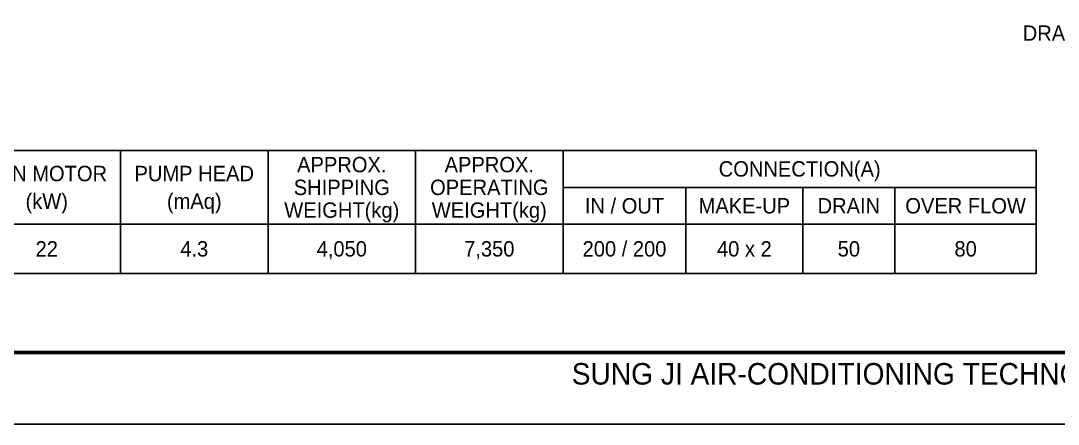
# Model space of a CAD drawing. Header units: millimetres. Extents: x 211471 to 250425, y 0 to 20795.
# Drawn here: x 226104 to 236232, y 0 to 3937 of the extents above; entities that cross this region are included whole.
import ezdxf
from ezdxf.enums import TextEntityAlignment as Align

# ---------------------------------------------------------------- set-up
doc = ezdxf.new("R2010")
doc.units = ezdxf.units.MM
doc.header["$LTSCALE"] = 30
doc.header["$MEASUREMENT"] = 0
doc.layers.get('DEFPOINTS').update_dxf_attribs({"color": 143, "linetype": 'CONTINUOUS'})
for name, color, linetype in [('냉각탑_box', 1, 'CONTINUOUS'), ('냉각탑_form', 1, 'CONTINUOUS'), ('냉각탑_text', 3, 'CONTINUOUS')]:
    doc.layers.add(name, color=color, linetype=linetype)
doc.styles.add('돋움', font='')
doc.styles.get('돋움').set_extended_font_data('Dotum')

# ---------------------------------------------------------------- blocks, each defined once
blk = doc.blocks.new('냉각탑form')
at = {"layer": 'DEFPOINTS'}
blk.add_lwpolyline([(0, 297.07), (420.1, 297.07), (420.1, 0), (0, 0)], close=True, dxfattribs=at)
at = {"layer": '냉각탑_form', "const_width": 0.5}
blk.add_lwpolyline([(10, 287.07), (10, 10), (410.1, 10), (410.1, 287.07)], close=True, dxfattribs=at)
at = {"layer": '냉각탑_form', "style": '돋움'}
blk.add_text('SUNG JI AIR-CONDITIONING TECHNOLOGY CO. LTD', height=3.0007, dxfattribs=at).set_placement((149.5, 5.53))

msp = doc.modelspace()

# ---------------------------------------------------------------- linework, layer by layer
at = {"layer": '냉각탑_box'}
for p, q in [((227077.6, 2671.6), (227077.6, 1471.6)), ((228517.6, 2671.6), (228517.6, 1471.6)), ((229957.6, 2671.6), (229957.6, 1471.6)), ((231397.6, 2671.6), (231397.6, 1471.6)), ((231397.6, 2311.6), (236017.6, 2311.6)), ((232597.6, 2311.6), (232597.6, 1471.6)), ((233737.6, 2311.6), (233737.6, 1471.6)), ((234637.6, 2311.6), (234637.6, 1471.6)), ((223117.6, 1951.6), (236017.6, 1951.6))]:
    msp.add_line(p, q, dxfattribs=at)
msp.add_lwpolyline([(223117.6, 2671.6), (236017.6, 2671.6), (236017.6, 1471.6), (223117.6, 1471.6)], close=True, dxfattribs=at)

# ---------------------------------------------------------------- block references
at = {"layer": '냉각탑_form', "xscale": 70, "yscale": 70, "zscale": 70}
msp.add_blockref('냉각탑form', (221017.4, 0), dxfattribs=at)

# ---------------------------------------------------------------- texts
at = {"layer": '냉각탑_text', "style": '돋움'}
msp.add_text('DRAIN', height=150, dxfattribs=at).set_placement((235885.2, 3816.3), align=Align.MIDDLE_LEFT)
for s, p in [('APPROX.', (229237.6, 2533.6)), ('APPROX.', (229237.6, 2533.6)), ('APPROX.', (230677.6, 2533.6)), ('APPROX.', (230677.6, 2533.6)), ('CONNECTION(A)', (233707.6, 2491.6)), ('CONNECTION(A)', (233707.6, 2491.6)), ('FAN MOTOR', (226357.6, 2446.6)), ('FAN MOTOR', (226357.6, 2446.6)), ('PUMP HEAD', (227797.6, 2446.6)), ('PUMP HEAD', (227797.6, 2446.6)), ('SHIPPING', (229237.6, 2311.6)), ('OPERATING', (230677.6, 2311.6)), ('(kW)', (226357.6, 2176.6)), ('(mAq)', (227797.6, 2176.6)), ('WEIGHT(kg)', (229237.6, 2089.6)), ('WEIGHT(kg)', (230677.6, 2089.6)), ('IN / OUT', (231997.6, 2131.6)), ('MAKE-UP', (233167.6, 2131.6)), ('DRAIN', (234187.6, 2131.6)), ('OVER FLOW', (235327.6, 2131.6)), ('22', (226357.6, 1711.6)), ('4.3', (227797.6, 1711.6)), ('4,050', (229237.6, 1711.6)), ('7,350', (230677.6, 1711.6)), ('200 / 200', (231997.6, 1711.6)), ('40 x 2', (233167.6, 1711.6)), ('50', (234187.6, 1711.6)), ('80', (235327.6, 1711.6))]:
    msp.add_text(s, height=150, dxfattribs=at).set_placement(p, align=Align.MIDDLE_CENTER)

doc.saveas('drawing.dxf')
